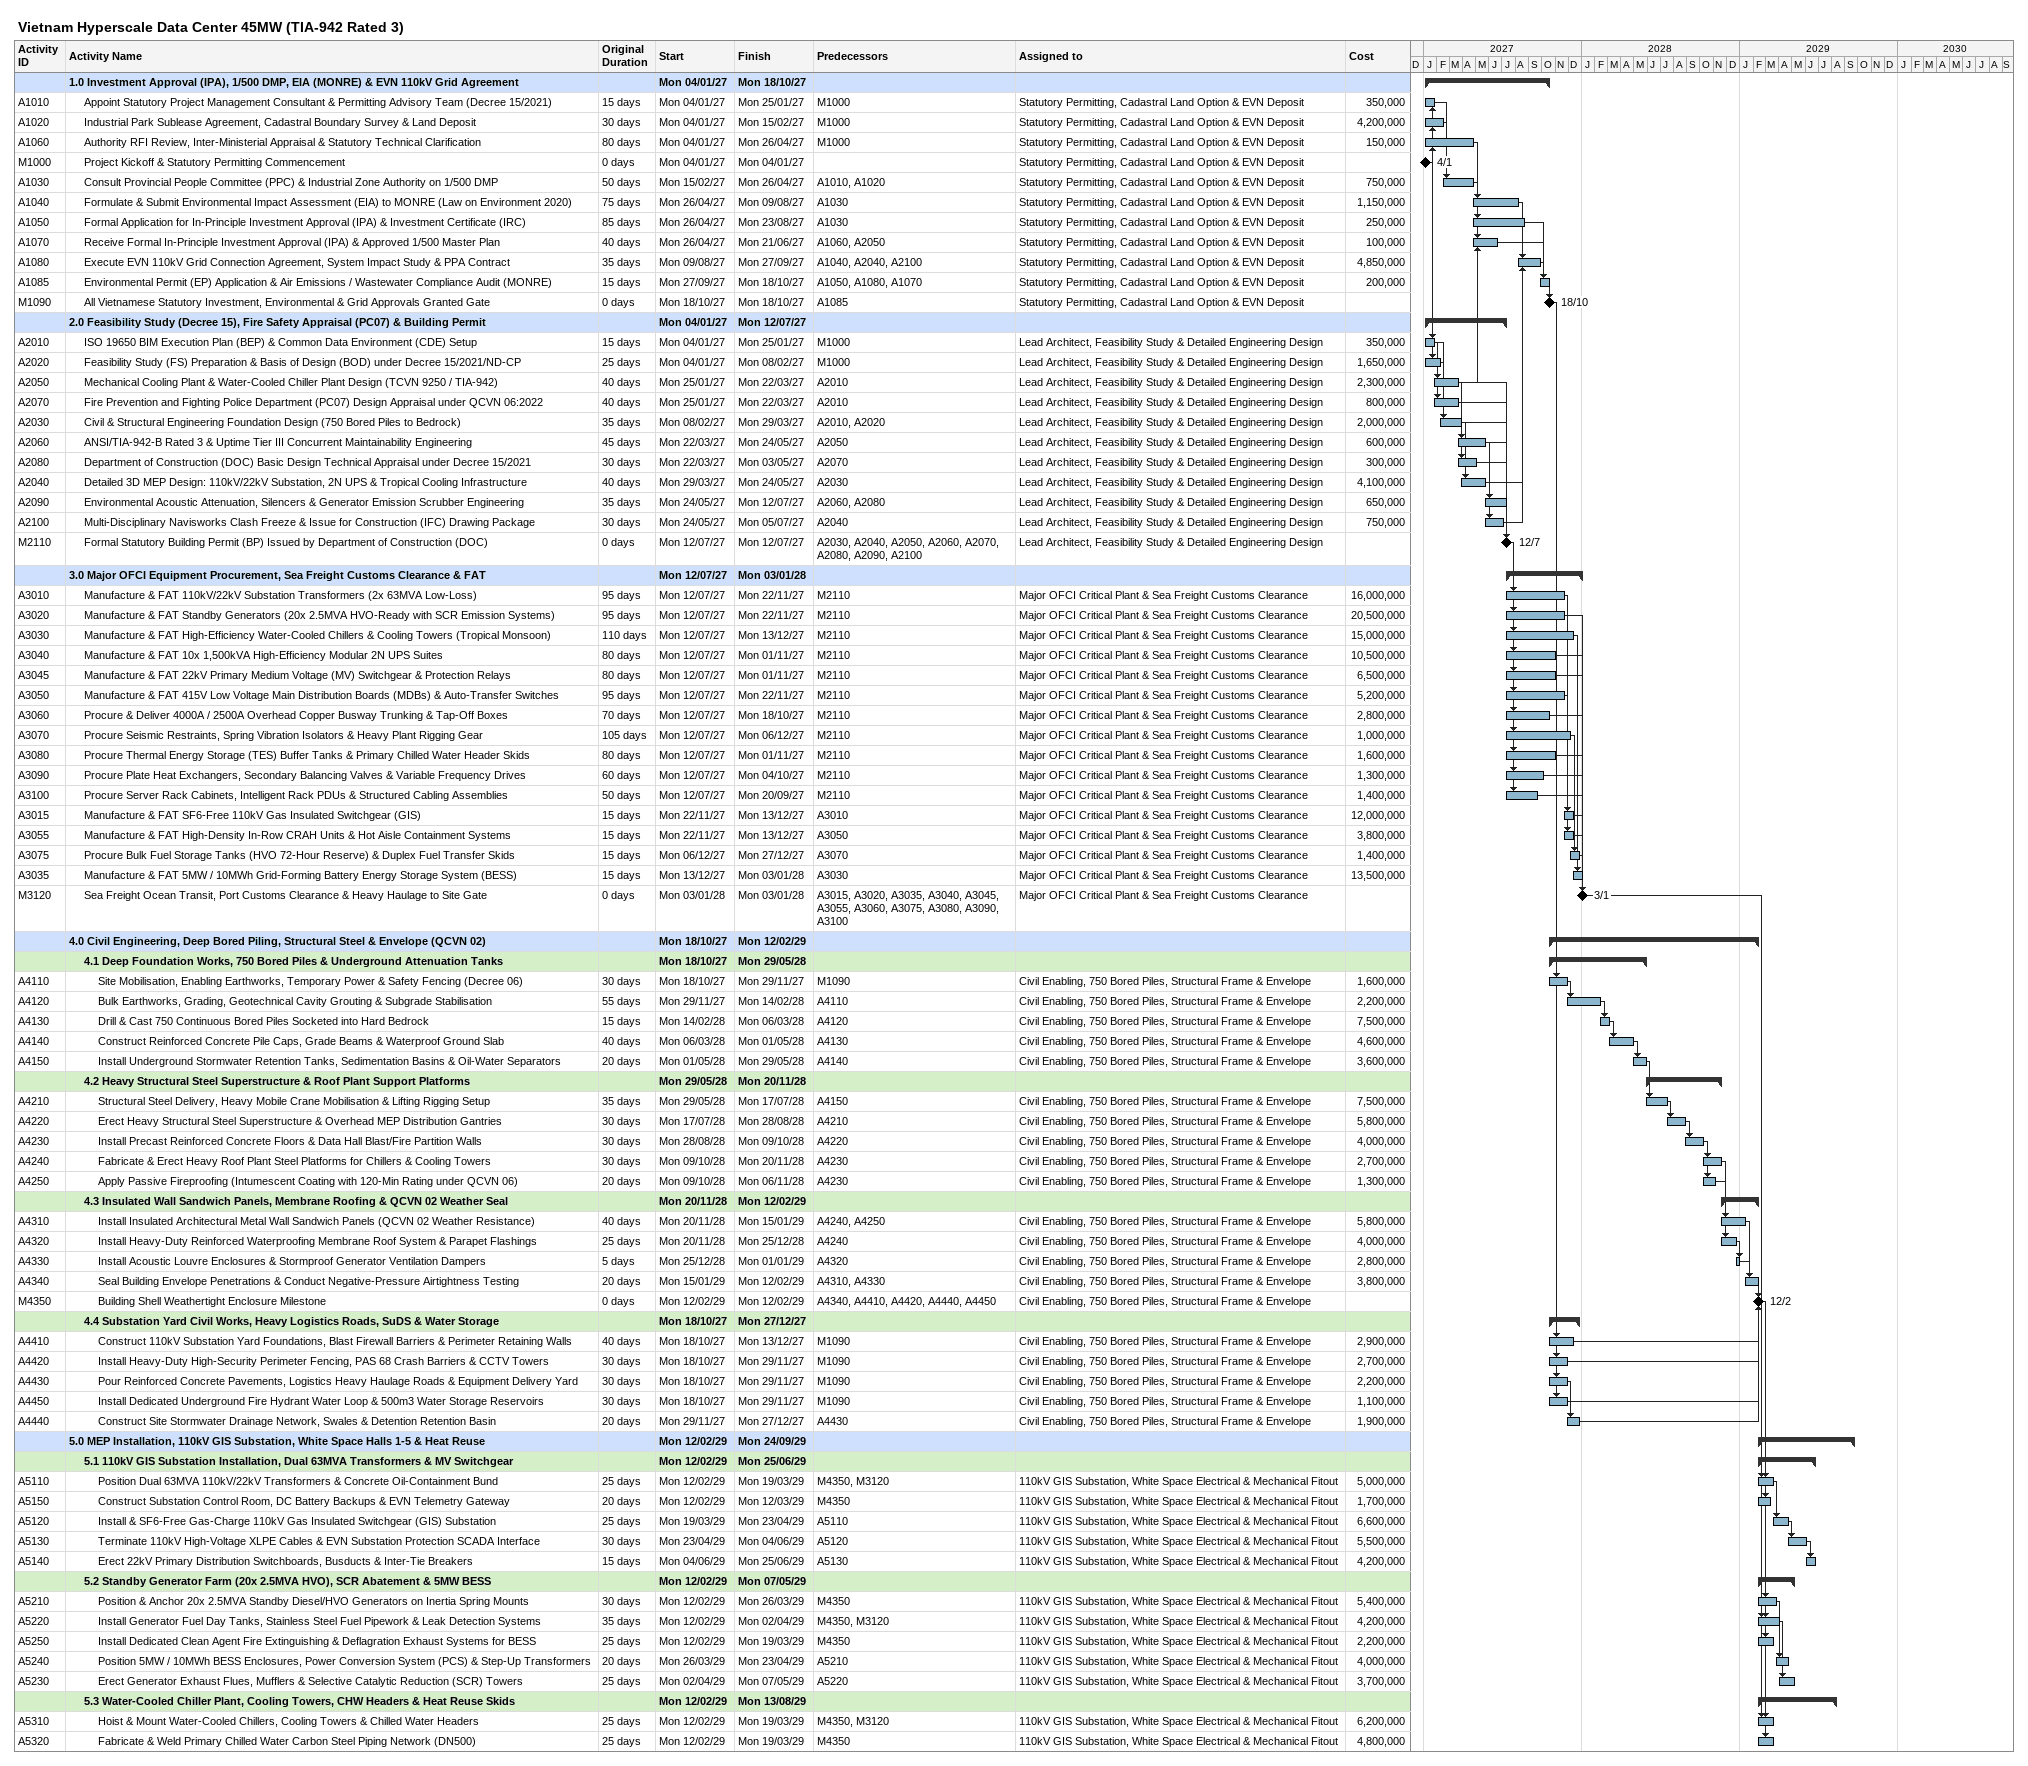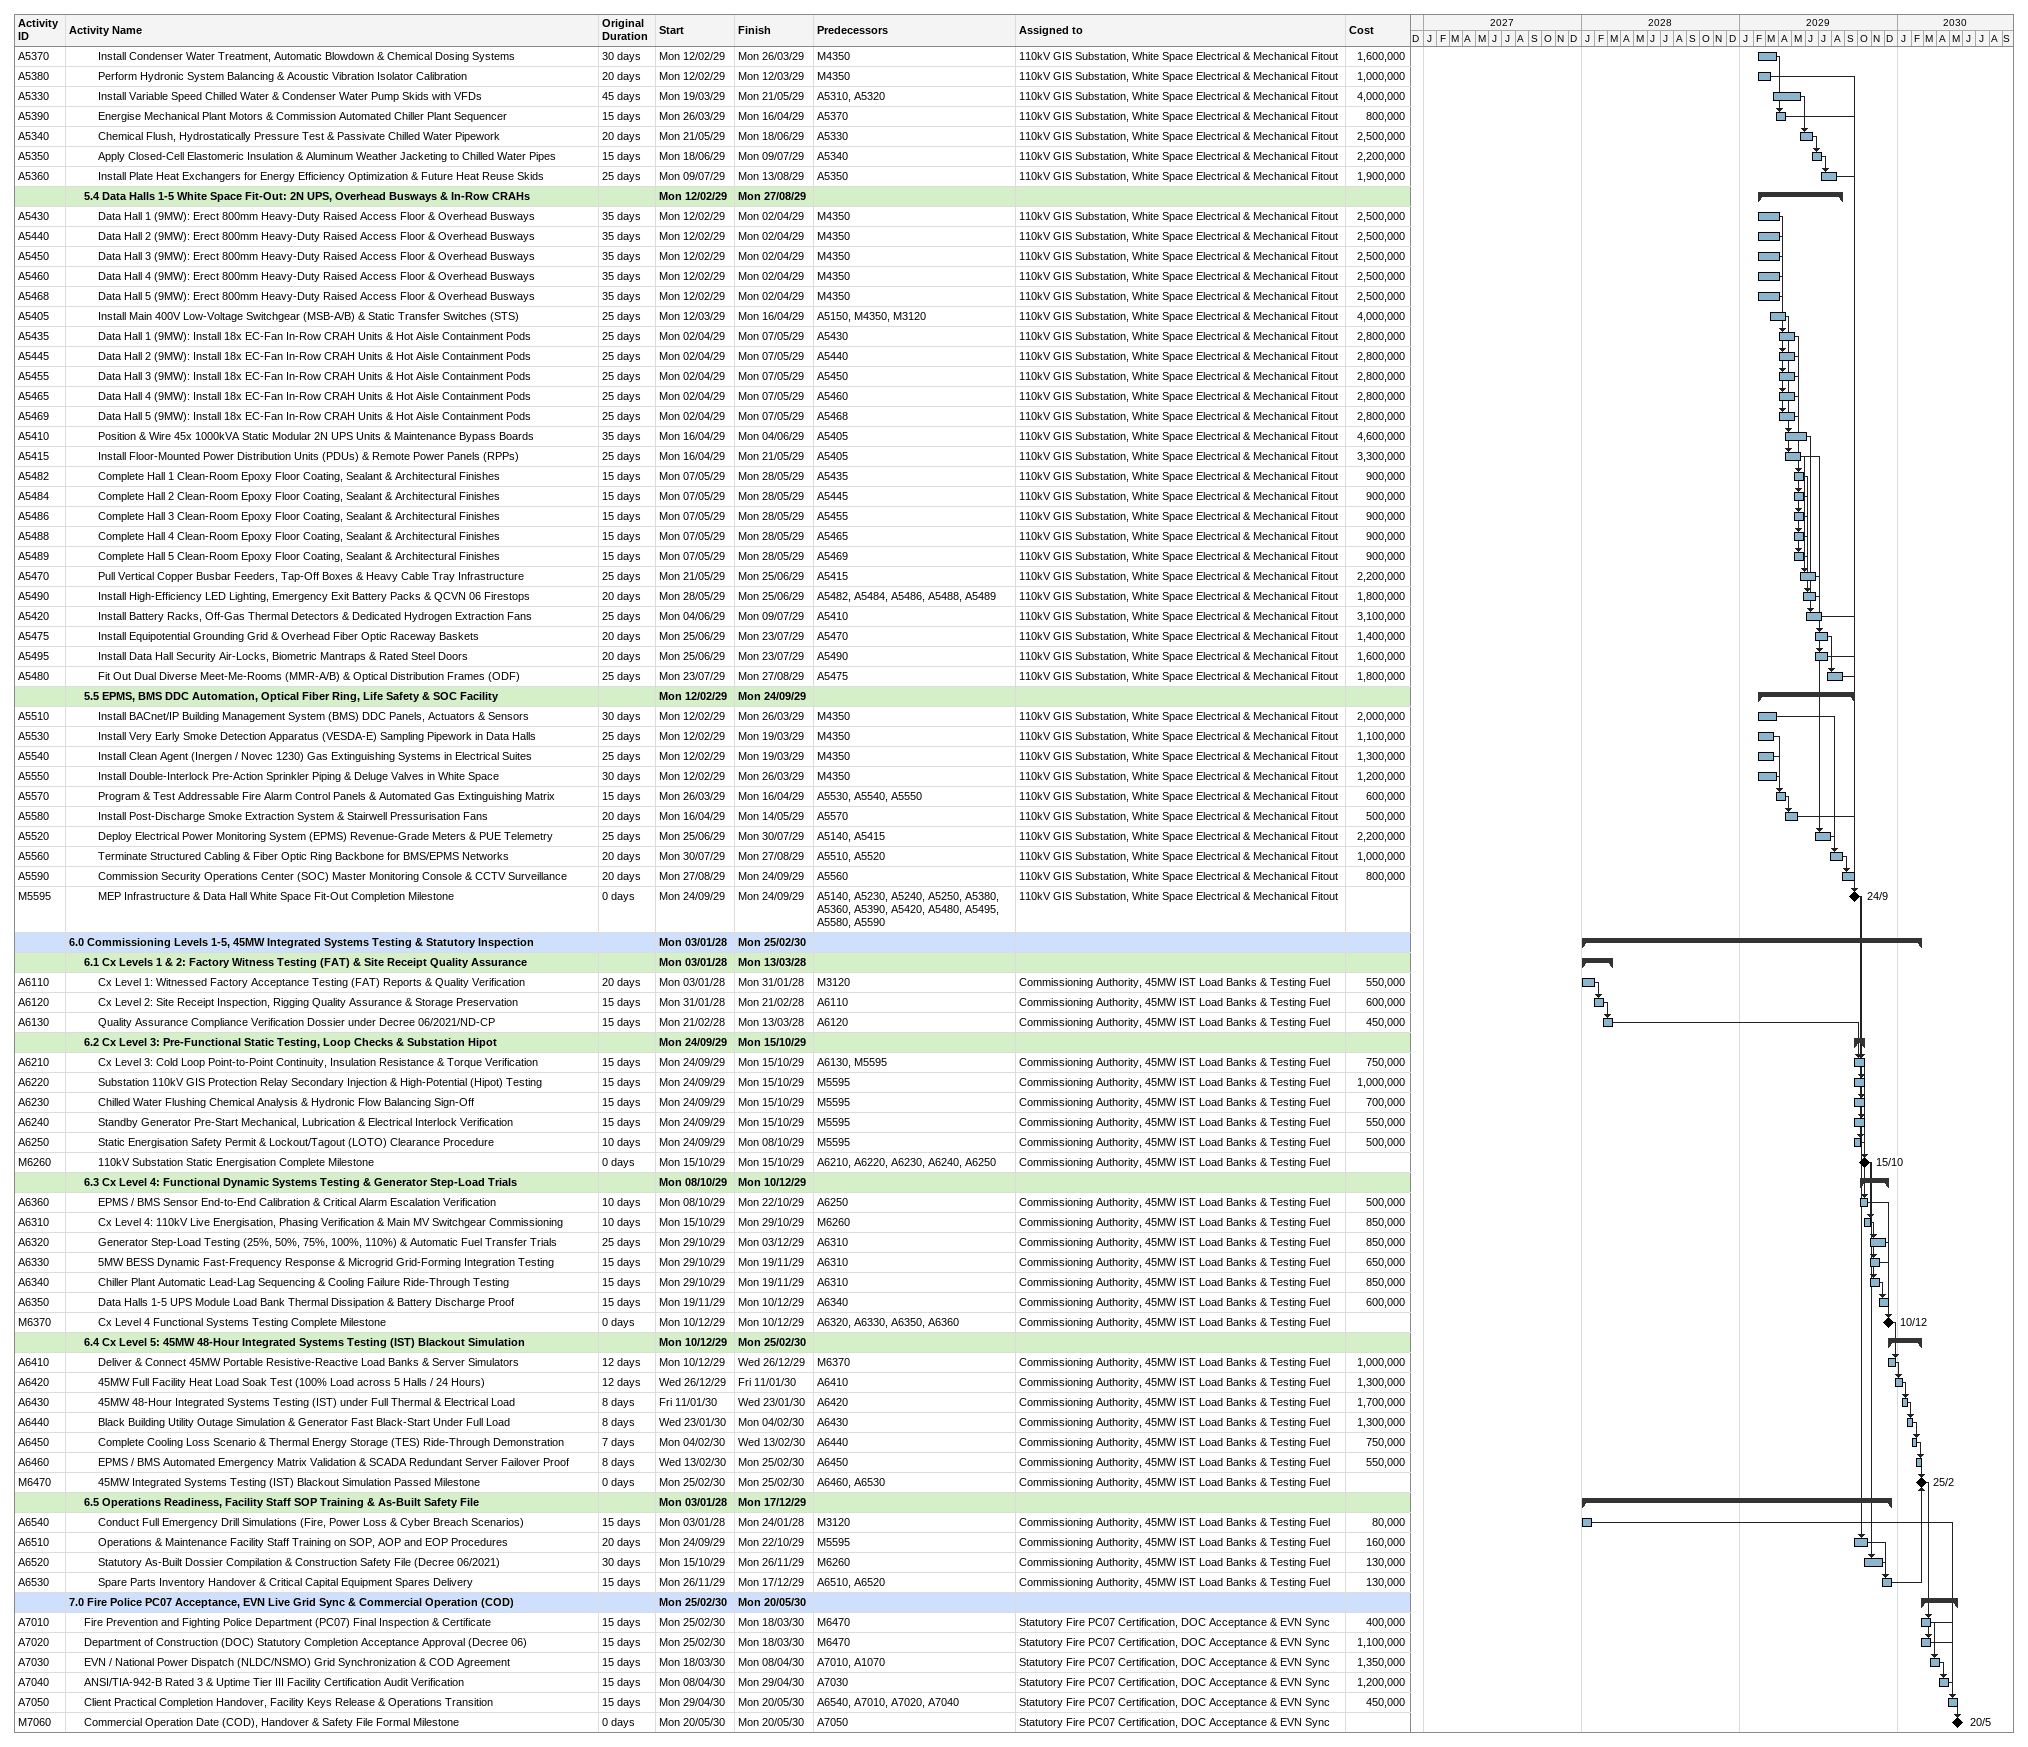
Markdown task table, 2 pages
Vietnam Hyperscale Data Center 45MW (TIA-942 Rated 3)

| ID | Level | Task | Original duration | Start | Finish | Predecessors | Resources | Cost |
|---|---|---|---|---|---|---|---|---|
|  | 1 | **1.0 Investment Approval (IPA), 1/500 DMP, EIA (MONRE) & EVN 110kV Grid Agreement** |  | 2027-01-04 | 2027-10-18 |  |  |  |
| A1010 | 2 | Appoint Statutory Project Management Consultant & Permitting Advisory Team (Decree 15/2021) | 15d | 2027-01-04 | 2027-01-25 | M1000 | Statutory Permitting, Cadastral Land Option & EVN Deposit | 350000 |
| A1020 | 2 | Industrial Park Sublease Agreement, Cadastral Boundary Survey & Land Deposit | 30d | 2027-01-04 | 2027-02-15 | M1000 | Statutory Permitting, Cadastral Land Option & EVN Deposit | 4200000 |
| A1060 | 2 | Authority RFI Review, Inter-Ministerial Appraisal & Statutory Technical Clarification | 80d | 2027-01-04 | 2027-04-26 | M1000 | Statutory Permitting, Cadastral Land Option & EVN Deposit | 150000 |
| M1000 | 2 | Project Kickoff & Statutory Permitting Commencement | 0d | 2027-01-04 | 2027-01-04 |  | Statutory Permitting, Cadastral Land Option & EVN Deposit |  |
| A1030 | 2 | Consult Provincial People Committee (PPC) & Industrial Zone Authority on 1/500 DMP | 50d | 2027-02-15 | 2027-04-26 | A1010, A1020 | Statutory Permitting, Cadastral Land Option & EVN Deposit | 750000 |
| A1040 | 2 | Formulate & Submit Environmental Impact Assessment (EIA) to MONRE (Law on Environment 2020) | 75d | 2027-04-26 | 2027-08-09 | A1030 | Statutory Permitting, Cadastral Land Option & EVN Deposit | 1150000 |
| A1050 | 2 | Formal Application for In-Principle Investment Approval (IPA) & Investment Certificate (IRC) | 85d | 2027-04-26 | 2027-08-23 | A1030 | Statutory Permitting, Cadastral Land Option & EVN Deposit | 250000 |
| A1070 | 2 | Receive Formal In-Principle Investment Approval (IPA) & Approved 1/500 Master Plan | 40d | 2027-04-26 | 2027-06-21 | A1060, A2050 | Statutory Permitting, Cadastral Land Option & EVN Deposit | 100000 |
| A1080 | 2 | Execute EVN 110kV Grid Connection Agreement, System Impact Study & PPA Contract | 35d | 2027-08-09 | 2027-09-27 | A1040, A2040, A2100 | Statutory Permitting, Cadastral Land Option & EVN Deposit | 4850000 |
| A1085 | 2 | Environmental Permit (EP) Application & Air Emissions / Wastewater Compliance Audit (MONRE) | 15d | 2027-09-27 | 2027-10-18 | A1050, A1080, A1070 | Statutory Permitting, Cadastral Land Option & EVN Deposit | 200000 |
| M1090 | 2 | All Vietnamese Statutory Investment, Environmental & Grid Approvals Granted Gate | 0d | 2027-10-18 | 2027-10-18 | A1085 | Statutory Permitting, Cadastral Land Option & EVN Deposit |  |
|  | 1 | **2.0 Feasibility Study (Decree 15), Fire Safety Appraisal (PC07) & Building Permit** |  | 2027-01-04 | 2027-07-12 |  |  |  |
| A2010 | 2 | ISO 19650 BIM Execution Plan (BEP) & Common Data Environment (CDE) Setup | 15d | 2027-01-04 | 2027-01-25 | M1000 | Lead Architect, Feasibility Study & Detailed Engineering Design | 350000 |
| A2020 | 2 | Feasibility Study (FS) Preparation & Basis of Design (BOD) under Decree 15/2021/ND-CP | 25d | 2027-01-04 | 2027-02-08 | M1000 | Lead Architect, Feasibility Study & Detailed Engineering Design | 1650000 |
| A2050 | 2 | Mechanical Cooling Plant & Water-Cooled Chiller Plant Design (TCVN 9250 / TIA-942) | 40d | 2027-01-25 | 2027-03-22 | A2010 | Lead Architect, Feasibility Study & Detailed Engineering Design | 2300000 |
| A2070 | 2 | Fire Prevention and Fighting Police Department (PC07) Design Appraisal under QCVN 06:2022 | 40d | 2027-01-25 | 2027-03-22 | A2010 | Lead Architect, Feasibility Study & Detailed Engineering Design | 800000 |
| A2030 | 2 | Civil & Structural Engineering Foundation Design (750 Bored Piles to Bedrock) | 35d | 2027-02-08 | 2027-03-29 | A2010, A2020 | Lead Architect, Feasibility Study & Detailed Engineering Design | 2000000 |
| A2060 | 2 | ANSI/TIA-942-B Rated 3 & Uptime Tier III Concurrent Maintainability Engineering | 45d | 2027-03-22 | 2027-05-24 | A2050 | Lead Architect, Feasibility Study & Detailed Engineering Design | 600000 |
| A2080 | 2 | Department of Construction (DOC) Basic Design Technical Appraisal under Decree 15/2021 | 30d | 2027-03-22 | 2027-05-03 | A2070 | Lead Architect, Feasibility Study & Detailed Engineering Design | 300000 |
| A2040 | 2 | Detailed 3D MEP Design: 110kV/22kV Substation, 2N UPS & Tropical Cooling Infrastructure | 40d | 2027-03-29 | 2027-05-24 | A2030 | Lead Architect, Feasibility Study & Detailed Engineering Design | 4100000 |
| A2090 | 2 | Environmental Acoustic Attenuation, Silencers & Generator Emission Scrubber Engineering | 35d | 2027-05-24 | 2027-07-12 | A2060, A2080 | Lead Architect, Feasibility Study & Detailed Engineering Design | 650000 |
| A2100 | 2 | Multi-Disciplinary Navisworks Clash Freeze & Issue for Construction (IFC) Drawing Package | 30d | 2027-05-24 | 2027-07-05 | A2040 | Lead Architect, Feasibility Study & Detailed Engineering Design | 750000 |
| M2110 | 2 | Formal Statutory Building Permit (BP) Issued by Department of Construction (DOC) | 0d | 2027-07-12 | 2027-07-12 | A2030, A2040, A2050, A2060, A2070, A2080, A2090, A2100 | Lead Architect, Feasibility Study & Detailed Engineering Design |  |
|  | 1 | **3.0 Major OFCI Equipment Procurement, Sea Freight Customs Clearance & FAT** |  | 2027-07-12 | 2028-01-03 |  |  |  |
| A3010 | 2 | Manufacture & FAT 110kV/22kV Substation Transformers (2x 63MVA Low-Loss) | 95d | 2027-07-12 | 2027-11-22 | M2110 | Major OFCI Critical Plant & Sea Freight Customs Clearance | 16000000 |
| A3020 | 2 | Manufacture & FAT Standby Generators (20x 2.5MVA HVO-Ready with SCR Emission Systems) | 95d | 2027-07-12 | 2027-11-22 | M2110 | Major OFCI Critical Plant & Sea Freight Customs Clearance | 20500000 |
| A3030 | 2 | Manufacture & FAT High-Efficiency Water-Cooled Chillers & Cooling Towers (Tropical Monsoon) | 110d | 2027-07-12 | 2027-12-13 | M2110 | Major OFCI Critical Plant & Sea Freight Customs Clearance | 15000000 |
| A3040 | 2 | Manufacture & FAT 10x 1,500kVA High-Efficiency Modular 2N UPS Suites | 80d | 2027-07-12 | 2027-11-01 | M2110 | Major OFCI Critical Plant & Sea Freight Customs Clearance | 10500000 |
| A3045 | 2 | Manufacture & FAT 22kV Primary Medium Voltage (MV) Switchgear & Protection Relays | 80d | 2027-07-12 | 2027-11-01 | M2110 | Major OFCI Critical Plant & Sea Freight Customs Clearance | 6500000 |
| A3050 | 2 | Manufacture & FAT 415V Low Voltage Main Distribution Boards (MDBs) & Auto-Transfer Switches | 95d | 2027-07-12 | 2027-11-22 | M2110 | Major OFCI Critical Plant & Sea Freight Customs Clearance | 5200000 |
| A3060 | 2 | Procure & Deliver 4000A / 2500A Overhead Copper Busway Trunking & Tap-Off Boxes | 70d | 2027-07-12 | 2027-10-18 | M2110 | Major OFCI Critical Plant & Sea Freight Customs Clearance | 2800000 |
| A3070 | 2 | Procure Seismic Restraints, Spring Vibration Isolators & Heavy Plant Rigging Gear | 105d | 2027-07-12 | 2027-12-06 | M2110 | Major OFCI Critical Plant & Sea Freight Customs Clearance | 1000000 |
| A3080 | 2 | Procure Thermal Energy Storage (TES) Buffer Tanks & Primary Chilled Water Header Skids | 80d | 2027-07-12 | 2027-11-01 | M2110 | Major OFCI Critical Plant & Sea Freight Customs Clearance | 1600000 |
| A3090 | 2 | Procure Plate Heat Exchangers, Secondary Balancing Valves & Variable Frequency Drives | 60d | 2027-07-12 | 2027-10-04 | M2110 | Major OFCI Critical Plant & Sea Freight Customs Clearance | 1300000 |
| A3100 | 2 | Procure Server Rack Cabinets, Intelligent Rack PDUs & Structured Cabling Assemblies | 50d | 2027-07-12 | 2027-09-20 | M2110 | Major OFCI Critical Plant & Sea Freight Customs Clearance | 1400000 |
| A3015 | 2 | Manufacture & FAT SF6-Free 110kV Gas Insulated Switchgear (GIS) | 15d | 2027-11-22 | 2027-12-13 | A3010 | Major OFCI Critical Plant & Sea Freight Customs Clearance | 12000000 |
| A3055 | 2 | Manufacture & FAT High-Density In-Row CRAH Units & Hot Aisle Containment Systems | 15d | 2027-11-22 | 2027-12-13 | A3050 | Major OFCI Critical Plant & Sea Freight Customs Clearance | 3800000 |
| A3075 | 2 | Procure Bulk Fuel Storage Tanks (HVO 72-Hour Reserve) & Duplex Fuel Transfer Skids | 15d | 2027-12-06 | 2027-12-27 | A3070 | Major OFCI Critical Plant & Sea Freight Customs Clearance | 1400000 |
| A3035 | 2 | Manufacture & FAT 5MW / 10MWh Grid-Forming Battery Energy Storage System (BESS) | 15d | 2027-12-13 | 2028-01-03 | A3030 | Major OFCI Critical Plant & Sea Freight Customs Clearance | 13500000 |
| M3120 | 2 | Sea Freight Ocean Transit, Port Customs Clearance & Heavy Haulage to Site Gate | 0d | 2028-01-03 | 2028-01-03 | A3015, A3020, A3035, A3040, A3045, A3055, A3060, A3075, A3080, A3090, A3100 | Major OFCI Critical Plant & Sea Freight Customs Clearance |  |
|  | 1 | **4.0 Civil Engineering, Deep Bored Piling, Structural Steel & Envelope (QCVN 02)** |  | 2027-10-18 | 2029-02-12 |  |  |  |
|  | 2 | **4.1 Deep Foundation Works, 750 Bored Piles & Underground Attenuation Tanks** |  | 2027-10-18 | 2028-05-29 |  |  |  |
| A4110 | 3 | Site Mobilisation, Enabling Earthworks, Temporary Power & Safety Fencing (Decree 06) | 30d | 2027-10-18 | 2027-11-29 | M1090 | Civil Enabling, 750 Bored Piles, Structural Frame & Envelope | 1600000 |
| A4120 | 3 | Bulk Earthworks, Grading, Geotechnical Cavity Grouting & Subgrade Stabilisation | 55d | 2027-11-29 | 2028-02-14 | A4110 | Civil Enabling, 750 Bored Piles, Structural Frame & Envelope | 2200000 |
| A4130 | 3 | Drill & Cast 750 Continuous Bored Piles Socketed into Hard Bedrock | 15d | 2028-02-14 | 2028-03-06 | A4120 | Civil Enabling, 750 Bored Piles, Structural Frame & Envelope | 7500000 |
| A4140 | 3 | Construct Reinforced Concrete Pile Caps, Grade Beams & Waterproof Ground Slab | 40d | 2028-03-06 | 2028-05-01 | A4130 | Civil Enabling, 750 Bored Piles, Structural Frame & Envelope | 4600000 |
| A4150 | 3 | Install Underground Stormwater Retention Tanks, Sedimentation Basins & Oil-Water Separators | 20d | 2028-05-01 | 2028-05-29 | A4140 | Civil Enabling, 750 Bored Piles, Structural Frame & Envelope | 3600000 |
|  | 2 | **4.2 Heavy Structural Steel Superstructure & Roof Plant Support Platforms** |  | 2028-05-29 | 2028-11-20 |  |  |  |
| A4210 | 3 | Structural Steel Delivery, Heavy Mobile Crane Mobilisation & Lifting Rigging Setup | 35d | 2028-05-29 | 2028-07-17 | A4150 | Civil Enabling, 750 Bored Piles, Structural Frame & Envelope | 7500000 |
| A4220 | 3 | Erect Heavy Structural Steel Superstructure & Overhead MEP Distribution Gantries | 30d | 2028-07-17 | 2028-08-28 | A4210 | Civil Enabling, 750 Bored Piles, Structural Frame & Envelope | 5800000 |
| A4230 | 3 | Install Precast Reinforced Concrete Floors & Data Hall Blast/Fire Partition Walls | 30d | 2028-08-28 | 2028-10-09 | A4220 | Civil Enabling, 750 Bored Piles, Structural Frame & Envelope | 4000000 |
| A4240 | 3 | Fabricate & Erect Heavy Roof Plant Steel Platforms for Chillers & Cooling Towers | 30d | 2028-10-09 | 2028-11-20 | A4230 | Civil Enabling, 750 Bored Piles, Structural Frame & Envelope | 2700000 |
| A4250 | 3 | Apply Passive Fireproofing (Intumescent Coating with 120-Min Rating under QCVN 06) | 20d | 2028-10-09 | 2028-11-06 | A4230 | Civil Enabling, 750 Bored Piles, Structural Frame & Envelope | 1300000 |
|  | 2 | **4.3 Insulated Wall Sandwich Panels, Membrane Roofing & QCVN 02 Weather Seal** |  | 2028-11-20 | 2029-02-12 |  |  |  |
| A4310 | 3 | Install Insulated Architectural Metal Wall Sandwich Panels (QCVN 02 Weather Resistance) | 40d | 2028-11-20 | 2029-01-15 | A4240, A4250 | Civil Enabling, 750 Bored Piles, Structural Frame & Envelope | 5800000 |
| A4320 | 3 | Install Heavy-Duty Reinforced Waterproofing Membrane Roof System & Parapet Flashings | 25d | 2028-11-20 | 2028-12-25 | A4240 | Civil Enabling, 750 Bored Piles, Structural Frame & Envelope | 4000000 |
| A4330 | 3 | Install Acoustic Louvre Enclosures & Stormproof Generator Ventilation Dampers | 5d | 2028-12-25 | 2029-01-01 | A4320 | Civil Enabling, 750 Bored Piles, Structural Frame & Envelope | 2800000 |
| A4340 | 3 | Seal Building Envelope Penetrations & Conduct Negative-Pressure Airtightness Testing | 20d | 2029-01-15 | 2029-02-12 | A4310, A4330 | Civil Enabling, 750 Bored Piles, Structural Frame & Envelope | 3800000 |
| M4350 | 3 | Building Shell Weathertight Enclosure Milestone | 0d | 2029-02-12 | 2029-02-12 | A4340, A4410, A4420, A4440, A4450 | Civil Enabling, 750 Bored Piles, Structural Frame & Envelope |  |
|  | 2 | **4.4 Substation Yard Civil Works, Heavy Logistics Roads, SuDS & Water Storage** |  | 2027-10-18 | 2027-12-27 |  |  |  |
| A4410 | 3 | Construct 110kV Substation Yard Foundations, Blast Firewall Barriers & Perimeter Retaining Walls | 40d | 2027-10-18 | 2027-12-13 | M1090 | Civil Enabling, 750 Bored Piles, Structural Frame & Envelope | 2900000 |
| A4420 | 3 | Install Heavy-Duty High-Security Perimeter Fencing, PAS 68 Crash Barriers & CCTV Towers | 30d | 2027-10-18 | 2027-11-29 | M1090 | Civil Enabling, 750 Bored Piles, Structural Frame & Envelope | 2700000 |
| A4430 | 3 | Pour Reinforced Concrete Pavements, Logistics Heavy Haulage Roads & Equipment Delivery Yard | 30d | 2027-10-18 | 2027-11-29 | M1090 | Civil Enabling, 750 Bored Piles, Structural Frame & Envelope | 2200000 |
| A4450 | 3 | Install Dedicated Underground Fire Hydrant Water Loop & 500m3 Water Storage Reservoirs | 30d | 2027-10-18 | 2027-11-29 | M1090 | Civil Enabling, 750 Bored Piles, Structural Frame & Envelope | 1100000 |
| A4440 | 3 | Construct Site Stormwater Drainage Network, Swales & Detention Retention Basin | 20d | 2027-11-29 | 2027-12-27 | A4430 | Civil Enabling, 750 Bored Piles, Structural Frame & Envelope | 1900000 |
|  | 1 | **5.0 MEP Installation, 110kV GIS Substation, White Space Halls 1-5 & Heat Reuse** |  | 2029-02-12 | 2029-09-24 |  |  |  |
|  | 2 | **5.1 110kV GIS Substation Installation, Dual 63MVA Transformers & MV Switchgear** |  | 2029-02-12 | 2029-06-25 |  |  |  |
| A5110 | 3 | Position Dual 63MVA 110kV/22kV Transformers & Concrete Oil-Containment Bund | 25d | 2029-02-12 | 2029-03-19 | M4350, M3120 | 110kV GIS Substation, White Space Electrical & Mechanical Fitout | 5000000 |
| A5150 | 3 | Construct Substation Control Room, DC Battery Backups & EVN Telemetry Gateway | 20d | 2029-02-12 | 2029-03-12 | M4350 | 110kV GIS Substation, White Space Electrical & Mechanical Fitout | 1700000 |
| A5120 | 3 | Install & SF6-Free Gas-Charge 110kV Gas Insulated Switchgear (GIS) Substation | 25d | 2029-03-19 | 2029-04-23 | A5110 | 110kV GIS Substation, White Space Electrical & Mechanical Fitout | 6600000 |
| A5130 | 3 | Terminate 110kV High-Voltage XLPE Cables & EVN Substation Protection SCADA Interface | 30d | 2029-04-23 | 2029-06-04 | A5120 | 110kV GIS Substation, White Space Electrical & Mechanical Fitout | 5500000 |
| A5140 | 3 | Erect 22kV Primary Distribution Switchboards, Busducts & Inter-Tie Breakers | 15d | 2029-06-04 | 2029-06-25 | A5130 | 110kV GIS Substation, White Space Electrical & Mechanical Fitout | 4200000 |
|  | 2 | **5.2 Standby Generator Farm (20x 2.5MVA HVO), SCR Abatement & 5MW BESS** |  | 2029-02-12 | 2029-05-07 |  |  |  |
| A5210 | 3 | Position & Anchor 20x 2.5MVA Standby Diesel/HVO Generators on Inertia Spring Mounts | 30d | 2029-02-12 | 2029-03-26 | M4350 | 110kV GIS Substation, White Space Electrical & Mechanical Fitout | 5400000 |
| A5220 | 3 | Install Generator Fuel Day Tanks, Stainless Steel Fuel Pipework & Leak Detection Systems | 35d | 2029-02-12 | 2029-04-02 | M4350, M3120 | 110kV GIS Substation, White Space Electrical & Mechanical Fitout | 4200000 |
| A5250 | 3 | Install Dedicated Clean Agent Fire Extinguishing & Deflagration Exhaust Systems for BESS | 25d | 2029-02-12 | 2029-03-19 | M4350 | 110kV GIS Substation, White Space Electrical & Mechanical Fitout | 2200000 |
| A5240 | 3 | Position 5MW / 10MWh BESS Enclosures, Power Conversion System (PCS) & Step-Up Transformers | 20d | 2029-03-26 | 2029-04-23 | A5210 | 110kV GIS Substation, White Space Electrical & Mechanical Fitout | 4000000 |
| A5230 | 3 | Erect Generator Exhaust Flues, Mufflers & Selective Catalytic Reduction (SCR) Towers | 25d | 2029-04-02 | 2029-05-07 | A5220 | 110kV GIS Substation, White Space Electrical & Mechanical Fitout | 3700000 |
|  | 2 | **5.3 Water-Cooled Chiller Plant, Cooling Towers, CHW Headers & Heat Reuse Skids** |  | 2029-02-12 | 2029-08-13 |  |  |  |
| A5310 | 3 | Hoist & Mount Water-Cooled Chillers, Cooling Towers & Chilled Water Headers | 25d | 2029-02-12 | 2029-03-19 | M4350, M3120 | 110kV GIS Substation, White Space Electrical & Mechanical Fitout | 6200000 |
| A5320 | 3 | Fabricate & Weld Primary Chilled Water Carbon Steel Piping Network (DN500) | 25d | 2029-02-12 | 2029-03-19 | M4350 | 110kV GIS Substation, White Space Electrical & Mechanical Fitout | 4800000 |
| A5370 | 3 | Install Condenser Water Treatment, Automatic Blowdown & Chemical Dosing Systems | 30d | 2029-02-12 | 2029-03-26 | M4350 | 110kV GIS Substation, White Space Electrical & Mechanical Fitout | 1600000 |
| A5380 | 3 | Perform Hydronic System Balancing & Acoustic Vibration Isolator Calibration | 20d | 2029-02-12 | 2029-03-12 | M4350 | 110kV GIS Substation, White Space Electrical & Mechanical Fitout | 1000000 |
| A5330 | 3 | Install Variable Speed Chilled Water & Condenser Water Pump Skids with VFDs | 45d | 2029-03-19 | 2029-05-21 | A5310, A5320 | 110kV GIS Substation, White Space Electrical & Mechanical Fitout | 4000000 |
| A5390 | 3 | Energise Mechanical Plant Motors & Commission Automated Chiller Plant Sequencer | 15d | 2029-03-26 | 2029-04-16 | A5370 | 110kV GIS Substation, White Space Electrical & Mechanical Fitout | 800000 |
| A5340 | 3 | Chemical Flush, Hydrostatically Pressure Test & Passivate Chilled Water Pipework | 20d | 2029-05-21 | 2029-06-18 | A5330 | 110kV GIS Substation, White Space Electrical & Mechanical Fitout | 2500000 |
| A5350 | 3 | Apply Closed-Cell Elastomeric Insulation & Aluminum Weather Jacketing to Chilled Water Pipes | 15d | 2029-06-18 | 2029-07-09 | A5340 | 110kV GIS Substation, White Space Electrical & Mechanical Fitout | 2200000 |
| A5360 | 3 | Install Plate Heat Exchangers for Energy Efficiency Optimization & Future Heat Reuse Skids | 25d | 2029-07-09 | 2029-08-13 | A5350 | 110kV GIS Substation, White Space Electrical & Mechanical Fitout | 1900000 |
|  | 2 | **5.4 Data Halls 1-5 White Space Fit-Out: 2N UPS, Overhead Busways & In-Row CRAHs** |  | 2029-02-12 | 2029-08-27 |  |  |  |
| A5430 | 3 | Data Hall 1 (9MW): Erect 800mm Heavy-Duty Raised Access Floor & Overhead Busways | 35d | 2029-02-12 | 2029-04-02 | M4350 | 110kV GIS Substation, White Space Electrical & Mechanical Fitout | 2500000 |
| A5440 | 3 | Data Hall 2 (9MW): Erect 800mm Heavy-Duty Raised Access Floor & Overhead Busways | 35d | 2029-02-12 | 2029-04-02 | M4350 | 110kV GIS Substation, White Space Electrical & Mechanical Fitout | 2500000 |
| A5450 | 3 | Data Hall 3 (9MW): Erect 800mm Heavy-Duty Raised Access Floor & Overhead Busways | 35d | 2029-02-12 | 2029-04-02 | M4350 | 110kV GIS Substation, White Space Electrical & Mechanical Fitout | 2500000 |
| A5460 | 3 | Data Hall 4 (9MW): Erect 800mm Heavy-Duty Raised Access Floor & Overhead Busways | 35d | 2029-02-12 | 2029-04-02 | M4350 | 110kV GIS Substation, White Space Electrical & Mechanical Fitout | 2500000 |
| A5468 | 3 | Data Hall 5 (9MW): Erect 800mm Heavy-Duty Raised Access Floor & Overhead Busways | 35d | 2029-02-12 | 2029-04-02 | M4350 | 110kV GIS Substation, White Space Electrical & Mechanical Fitout | 2500000 |
| A5405 | 3 | Install Main 400V Low-Voltage Switchgear (MSB-A/B) & Static Transfer Switches (STS) | 25d | 2029-03-12 | 2029-04-16 | A5150, M4350, M3120 | 110kV GIS Substation, White Space Electrical & Mechanical Fitout | 4000000 |
| A5435 | 3 | Data Hall 1 (9MW): Install 18x EC-Fan In-Row CRAH Units & Hot Aisle Containment Pods | 25d | 2029-04-02 | 2029-05-07 | A5430 | 110kV GIS Substation, White Space Electrical & Mechanical Fitout | 2800000 |
| A5445 | 3 | Data Hall 2 (9MW): Install 18x EC-Fan In-Row CRAH Units & Hot Aisle Containment Pods | 25d | 2029-04-02 | 2029-05-07 | A5440 | 110kV GIS Substation, White Space Electrical & Mechanical Fitout | 2800000 |
| A5455 | 3 | Data Hall 3 (9MW): Install 18x EC-Fan In-Row CRAH Units & Hot Aisle Containment Pods | 25d | 2029-04-02 | 2029-05-07 | A5450 | 110kV GIS Substation, White Space Electrical & Mechanical Fitout | 2800000 |
| A5465 | 3 | Data Hall 4 (9MW): Install 18x EC-Fan In-Row CRAH Units & Hot Aisle Containment Pods | 25d | 2029-04-02 | 2029-05-07 | A5460 | 110kV GIS Substation, White Space Electrical & Mechanical Fitout | 2800000 |
| A5469 | 3 | Data Hall 5 (9MW): Install 18x EC-Fan In-Row CRAH Units & Hot Aisle Containment Pods | 25d | 2029-04-02 | 2029-05-07 | A5468 | 110kV GIS Substation, White Space Electrical & Mechanical Fitout | 2800000 |
| A5410 | 3 | Position & Wire 45x 1000kVA Static Modular 2N UPS Units & Maintenance Bypass Boards | 35d | 2029-04-16 | 2029-06-04 | A5405 | 110kV GIS Substation, White Space Electrical & Mechanical Fitout | 4600000 |
| A5415 | 3 | Install Floor-Mounted Power Distribution Units (PDUs) & Remote Power Panels (RPPs) | 25d | 2029-04-16 | 2029-05-21 | A5405 | 110kV GIS Substation, White Space Electrical & Mechanical Fitout | 3300000 |
| A5482 | 3 | Complete Hall 1 Clean-Room Epoxy Floor Coating, Sealant & Architectural Finishes | 15d | 2029-05-07 | 2029-05-28 | A5435 | 110kV GIS Substation, White Space Electrical & Mechanical Fitout | 900000 |
| A5484 | 3 | Complete Hall 2 Clean-Room Epoxy Floor Coating, Sealant & Architectural Finishes | 15d | 2029-05-07 | 2029-05-28 | A5445 | 110kV GIS Substation, White Space Electrical & Mechanical Fitout | 900000 |
| A5486 | 3 | Complete Hall 3 Clean-Room Epoxy Floor Coating, Sealant & Architectural Finishes | 15d | 2029-05-07 | 2029-05-28 | A5455 | 110kV GIS Substation, White Space Electrical & Mechanical Fitout | 900000 |
| A5488 | 3 | Complete Hall 4 Clean-Room Epoxy Floor Coating, Sealant & Architectural Finishes | 15d | 2029-05-07 | 2029-05-28 | A5465 | 110kV GIS Substation, White Space Electrical & Mechanical Fitout | 900000 |
| A5489 | 3 | Complete Hall 5 Clean-Room Epoxy Floor Coating, Sealant & Architectural Finishes | 15d | 2029-05-07 | 2029-05-28 | A5469 | 110kV GIS Substation, White Space Electrical & Mechanical Fitout | 900000 |
| A5470 | 3 | Pull Vertical Copper Busbar Feeders, Tap-Off Boxes & Heavy Cable Tray Infrastructure | 25d | 2029-05-21 | 2029-06-25 | A5415 | 110kV GIS Substation, White Space Electrical & Mechanical Fitout | 2200000 |
| A5490 | 3 | Install High-Efficiency LED Lighting, Emergency Exit Battery Packs & QCVN 06 Firestops | 20d | 2029-05-28 | 2029-06-25 | A5482, A5484, A5486, A5488, A5489 | 110kV GIS Substation, White Space Electrical & Mechanical Fitout | 1800000 |
| A5420 | 3 | Install Battery Racks, Off-Gas Thermal Detectors & Dedicated Hydrogen Extraction Fans | 25d | 2029-06-04 | 2029-07-09 | A5410 | 110kV GIS Substation, White Space Electrical & Mechanical Fitout | 3100000 |
| A5475 | 3 | Install Equipotential Grounding Grid & Overhead Fiber Optic Raceway Baskets | 20d | 2029-06-25 | 2029-07-23 | A5470 | 110kV GIS Substation, White Space Electrical & Mechanical Fitout | 1400000 |
| A5495 | 3 | Install Data Hall Security Air-Locks, Biometric Mantraps & Rated Steel Doors | 20d | 2029-06-25 | 2029-07-23 | A5490 | 110kV GIS Substation, White Space Electrical & Mechanical Fitout | 1600000 |
| A5480 | 3 | Fit Out Dual Diverse Meet-Me-Rooms (MMR-A/B) & Optical Distribution Frames (ODF) | 25d | 2029-07-23 | 2029-08-27 | A5475 | 110kV GIS Substation, White Space Electrical & Mechanical Fitout | 1800000 |
|  | 2 | **5.5 EPMS, BMS DDC Automation, Optical Fiber Ring, Life Safety & SOC Facility** |  | 2029-02-12 | 2029-09-24 |  |  |  |
| A5510 | 3 | Install BACnet/IP Building Management System (BMS) DDC Panels, Actuators & Sensors | 30d | 2029-02-12 | 2029-03-26 | M4350 | 110kV GIS Substation, White Space Electrical & Mechanical Fitout | 2000000 |
| A5530 | 3 | Install Very Early Smoke Detection Apparatus (VESDA-E) Sampling Pipework in Data Halls | 25d | 2029-02-12 | 2029-03-19 | M4350 | 110kV GIS Substation, White Space Electrical & Mechanical Fitout | 1100000 |
| A5540 | 3 | Install Clean Agent (Inergen / Novec 1230) Gas Extinguishing Systems in Electrical Suites | 25d | 2029-02-12 | 2029-03-19 | M4350 | 110kV GIS Substation, White Space Electrical & Mechanical Fitout | 1300000 |
| A5550 | 3 | Install Double-Interlock Pre-Action Sprinkler Piping & Deluge Valves in White Space | 30d | 2029-02-12 | 2029-03-26 | M4350 | 110kV GIS Substation, White Space Electrical & Mechanical Fitout | 1200000 |
| A5570 | 3 | Program & Test Addressable Fire Alarm Control Panels & Automated Gas Extinguishing Matrix | 15d | 2029-03-26 | 2029-04-16 | A5530, A5540, A5550 | 110kV GIS Substation, White Space Electrical & Mechanical Fitout | 600000 |
| A5580 | 3 | Install Post-Discharge Smoke Extraction System & Stairwell Pressurisation Fans | 20d | 2029-04-16 | 2029-05-14 | A5570 | 110kV GIS Substation, White Space Electrical & Mechanical Fitout | 500000 |
| A5520 | 3 | Deploy Electrical Power Monitoring System (EPMS) Revenue-Grade Meters & PUE Telemetry | 25d | 2029-06-25 | 2029-07-30 | A5140, A5415 | 110kV GIS Substation, White Space Electrical & Mechanical Fitout | 2200000 |
| A5560 | 3 | Terminate Structured Cabling & Fiber Optic Ring Backbone for BMS/EPMS Networks | 20d | 2029-07-30 | 2029-08-27 | A5510, A5520 | 110kV GIS Substation, White Space Electrical & Mechanical Fitout | 1000000 |
| A5590 | 3 | Commission Security Operations Center (SOC) Master Monitoring Console & CCTV Surveillance | 20d | 2029-08-27 | 2029-09-24 | A5560 | 110kV GIS Substation, White Space Electrical & Mechanical Fitout | 800000 |
| M5595 | 3 | MEP Infrastructure & Data Hall White Space Fit-Out Completion Milestone | 0d | 2029-09-24 | 2029-09-24 | A5140, A5230, A5240, A5250, A5380, A5360, A5390, A5420, A5480, A5495, A5580, A5590 | 110kV GIS Substation, White Space Electrical & Mechanical Fitout |  |
|  | 1 | **6.0 Commissioning Levels 1-5, 45MW Integrated Systems Testing & Statutory Inspection** |  | 2028-01-03 | 2030-02-25 |  |  |  |
|  | 2 | **6.1 Cx Levels 1 & 2: Factory Witness Testing (FAT) & Site Receipt Quality Assurance** |  | 2028-01-03 | 2028-03-13 |  |  |  |
| A6110 | 3 | Cx Level 1: Witnessed Factory Acceptance Testing (FAT) Reports & Quality Verification | 20d | 2028-01-03 | 2028-01-31 | M3120 | Commissioning Authority, 45MW IST Load Banks & Testing Fuel | 550000 |
| A6120 | 3 | Cx Level 2: Site Receipt Inspection, Rigging Quality Assurance & Storage Preservation | 15d | 2028-01-31 | 2028-02-21 | A6110 | Commissioning Authority, 45MW IST Load Banks & Testing Fuel | 600000 |
| A6130 | 3 | Quality Assurance Compliance Verification Dossier under Decree 06/2021/ND-CP | 15d | 2028-02-21 | 2028-03-13 | A6120 | Commissioning Authority, 45MW IST Load Banks & Testing Fuel | 450000 |
|  | 2 | **6.2 Cx Level 3: Pre-Functional Static Testing, Loop Checks & Substation Hipot** |  | 2029-09-24 | 2029-10-15 |  |  |  |
| A6210 | 3 | Cx Level 3: Cold Loop Point-to-Point Continuity, Insulation Resistance & Torque Verification | 15d | 2029-09-24 | 2029-10-15 | A6130, M5595 | Commissioning Authority, 45MW IST Load Banks & Testing Fuel | 750000 |
| A6220 | 3 | Substation 110kV GIS Protection Relay Secondary Injection & High-Potential (Hipot) Testing | 15d | 2029-09-24 | 2029-10-15 | M5595 | Commissioning Authority, 45MW IST Load Banks & Testing Fuel | 1000000 |
| A6230 | 3 | Chilled Water Flushing Chemical Analysis & Hydronic Flow Balancing Sign-Off | 15d | 2029-09-24 | 2029-10-15 | M5595 | Commissioning Authority, 45MW IST Load Banks & Testing Fuel | 700000 |
| A6240 | 3 | Standby Generator Pre-Start Mechanical, Lubrication & Electrical Interlock Verification | 15d | 2029-09-24 | 2029-10-15 | M5595 | Commissioning Authority, 45MW IST Load Banks & Testing Fuel | 550000 |
| A6250 | 3 | Static Energisation Safety Permit & Lockout/Tagout (LOTO) Clearance Procedure | 10d | 2029-09-24 | 2029-10-08 | M5595 | Commissioning Authority, 45MW IST Load Banks & Testing Fuel | 500000 |
| M6260 | 3 | 110kV Substation Static Energisation Complete Milestone | 0d | 2029-10-15 | 2029-10-15 | A6210, A6220, A6230, A6240, A6250 | Commissioning Authority, 45MW IST Load Banks & Testing Fuel |  |
|  | 2 | **6.3 Cx Level 4: Functional Dynamic Systems Testing & Generator Step-Load Trials** |  | 2029-10-08 | 2029-12-10 |  |  |  |
| A6360 | 3 | EPMS / BMS Sensor End-to-End Calibration & Critical Alarm Escalation Verification | 10d | 2029-10-08 | 2029-10-22 | A6250 | Commissioning Authority, 45MW IST Load Banks & Testing Fuel | 500000 |
| A6310 | 3 | Cx Level 4: 110kV Live Energisation, Phasing Verification & Main MV Switchgear Commissioning | 10d | 2029-10-15 | 2029-10-29 | M6260 | Commissioning Authority, 45MW IST Load Banks & Testing Fuel | 850000 |
| A6320 | 3 | Generator Step-Load Testing (25%, 50%, 75%, 100%, 110%) & Automatic Fuel Transfer Trials | 25d | 2029-10-29 | 2029-12-03 | A6310 | Commissioning Authority, 45MW IST Load Banks & Testing Fuel | 850000 |
| A6330 | 3 | 5MW BESS Dynamic Fast-Frequency Response & Microgrid Grid-Forming Integration Testing | 15d | 2029-10-29 | 2029-11-19 | A6310 | Commissioning Authority, 45MW IST Load Banks & Testing Fuel | 650000 |
| A6340 | 3 | Chiller Plant Automatic Lead-Lag Sequencing & Cooling Failure Ride-Through Testing | 15d | 2029-10-29 | 2029-11-19 | A6310 | Commissioning Authority, 45MW IST Load Banks & Testing Fuel | 850000 |
| A6350 | 3 | Data Halls 1-5 UPS Module Load Bank Thermal Dissipation & Battery Discharge Proof | 15d | 2029-11-19 | 2029-12-10 | A6340 | Commissioning Authority, 45MW IST Load Banks & Testing Fuel | 600000 |
| M6370 | 3 | Cx Level 4 Functional Systems Testing Complete Milestone | 0d | 2029-12-10 | 2029-12-10 | A6320, A6330, A6350, A6360 | Commissioning Authority, 45MW IST Load Banks & Testing Fuel |  |
|  | 2 | **6.4 Cx Level 5: 45MW 48-Hour Integrated Systems Testing (IST) Blackout Simulation** |  | 2029-12-10 | 2030-02-25 |  |  |  |
| A6410 | 3 | Deliver & Connect 45MW Portable Resistive-Reactive Load Banks & Server Simulators | 12d | 2029-12-10 | 2029-12-26 | M6370 | Commissioning Authority, 45MW IST Load Banks & Testing Fuel | 1000000 |
| A6420 | 3 | 45MW Full Facility Heat Load Soak Test (100% Load across 5 Halls / 24 Hours) | 12d | 2029-12-26 | 2030-01-11 | A6410 | Commissioning Authority, 45MW IST Load Banks & Testing Fuel | 1300000 |
| A6430 | 3 | 45MW 48-Hour Integrated Systems Testing (IST) under Full Thermal & Electrical Load | 8d | 2030-01-11 | 2030-01-23 | A6420 | Commissioning Authority, 45MW IST Load Banks & Testing Fuel | 1700000 |
| A6440 | 3 | Black Building Utility Outage Simulation & Generator Fast Black-Start Under Full Load | 8d | 2030-01-23 | 2030-02-04 | A6430 | Commissioning Authority, 45MW IST Load Banks & Testing Fuel | 1300000 |
| A6450 | 3 | Complete Cooling Loss Scenario & Thermal Energy Storage (TES) Ride-Through Demonstration | 7d | 2030-02-04 | 2030-02-13 | A6440 | Commissioning Authority, 45MW IST Load Banks & Testing Fuel | 750000 |
| A6460 | 3 | EPMS / BMS Automated Emergency Matrix Validation & SCADA Redundant Server Failover Proof | 8d | 2030-02-13 | 2030-02-25 | A6450 | Commissioning Authority, 45MW IST Load Banks & Testing Fuel | 550000 |
| M6470 | 3 | 45MW Integrated Systems Testing (IST) Blackout Simulation Passed Milestone | 0d | 2030-02-25 | 2030-02-25 | A6460, A6530 | Commissioning Authority, 45MW IST Load Banks & Testing Fuel |  |
|  | 2 | **6.5 Operations Readiness, Facility Staff SOP Training & As-Built Safety File** |  | 2028-01-03 | 2029-12-17 |  |  |  |
| A6540 | 3 | Conduct Full Emergency Drill Simulations (Fire, Power Loss & Cyber Breach Scenarios) | 15d | 2028-01-03 | 2028-01-24 | M3120 | Commissioning Authority, 45MW IST Load Banks & Testing Fuel | 80000 |
| A6510 | 3 | Operations & Maintenance Facility Staff Training on SOP, AOP and EOP Procedures | 20d | 2029-09-24 | 2029-10-22 | M5595 | Commissioning Authority, 45MW IST Load Banks & Testing Fuel | 160000 |
| A6520 | 3 | Statutory As-Built Dossier Compilation & Construction Safety File (Decree 06/2021) | 30d | 2029-10-15 | 2029-11-26 | M6260 | Commissioning Authority, 45MW IST Load Banks & Testing Fuel | 130000 |
| A6530 | 3 | Spare Parts Inventory Handover & Critical Capital Equipment Spares Delivery | 15d | 2029-11-26 | 2029-12-17 | A6510, A6520 | Commissioning Authority, 45MW IST Load Banks & Testing Fuel | 130000 |
|  | 1 | **7.0 Fire Police PC07 Acceptance, EVN Live Grid Sync & Commercial Operation (COD)** |  | 2030-02-25 | 2030-05-20 |  |  |  |
| A7010 | 2 | Fire Prevention and Fighting Police Department (PC07) Final Inspection & Certificate | 15d | 2030-02-25 | 2030-03-18 | M6470 | Statutory Fire PC07 Certification, DOC Acceptance & EVN Sync | 400000 |
| A7020 | 2 | Department of Construction (DOC) Statutory Completion Acceptance Approval (Decree 06) | 15d | 2030-02-25 | 2030-03-18 | M6470 | Statutory Fire PC07 Certification, DOC Acceptance & EVN Sync | 1100000 |
| A7030 | 2 | EVN / National Power Dispatch (NLDC/NSMO) Grid Synchronization & COD Agreement | 15d | 2030-03-18 | 2030-04-08 | A7010, A1070 | Statutory Fire PC07 Certification, DOC Acceptance & EVN Sync | 1350000 |
| A7040 | 2 | ANSI/TIA-942-B Rated 3 & Uptime Tier III Facility Certification Audit Verification | 15d | 2030-04-08 | 2030-04-29 | A7030 | Statutory Fire PC07 Certification, DOC Acceptance & EVN Sync | 1200000 |
| A7050 | 2 | Client Practical Completion Handover, Facility Keys Release & Operations Transition | 15d | 2030-04-29 | 2030-05-20 | A6540, A7010, A7020, A7040 | Statutory Fire PC07 Certification, DOC Acceptance & EVN Sync | 450000 |
| M7060 | 2 | Commercial Operation Date (COD), Handover & Safety File Formal Milestone | 0d | 2030-05-20 | 2030-05-20 | A7050 | Statutory Fire PC07 Certification, DOC Acceptance & EVN Sync |  |
